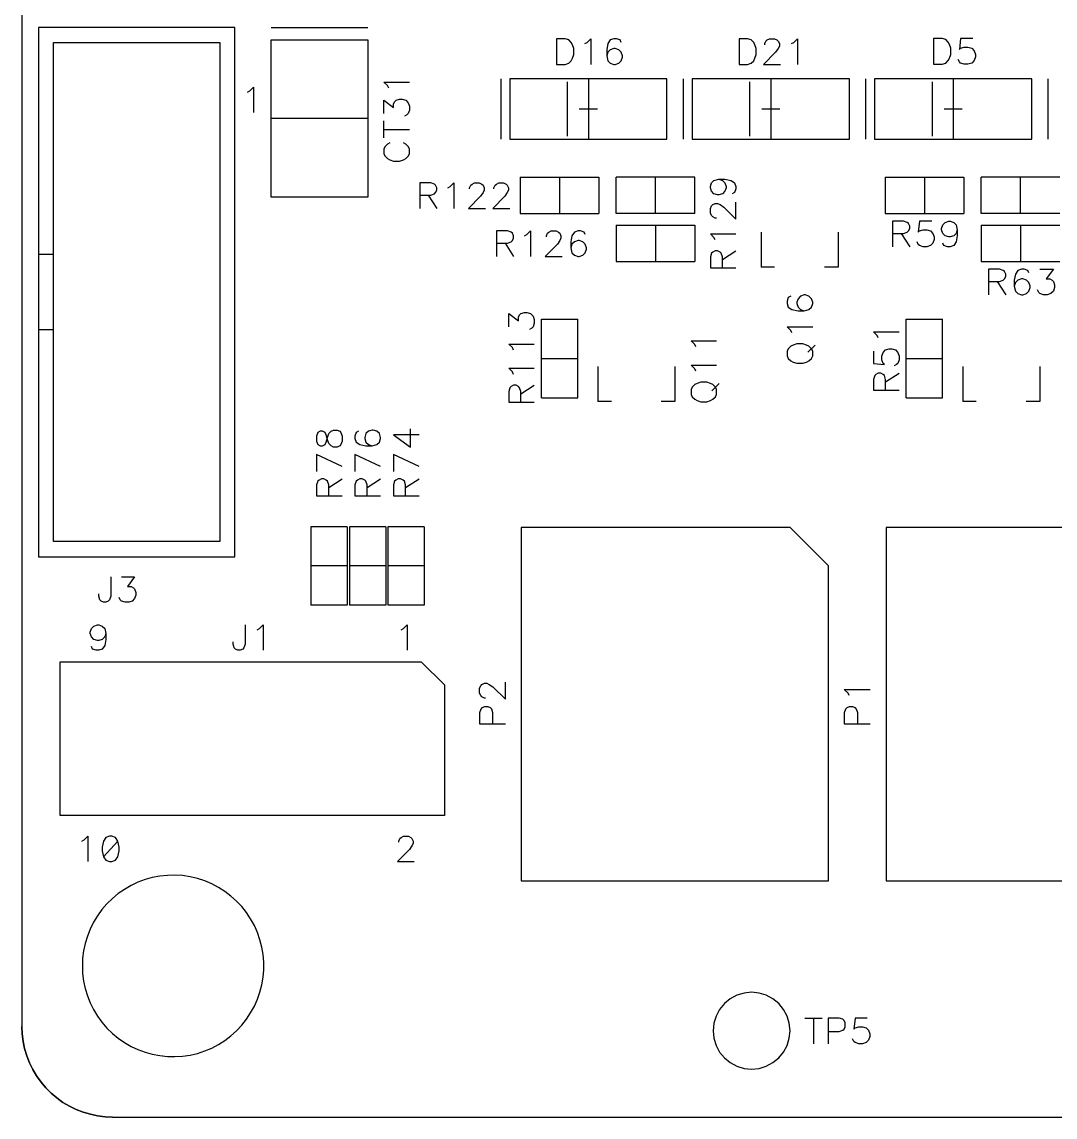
# Model space of a CAD drawing. Extents: x 295 to 953, y 10 to 290.
# Drawn here: x 580.5 to 648.8, y 69.9 to 142.3 of the extents above; entities that cross this region are included whole.
import ezdxf

# ---------------------------------------------------------------- set-up
doc = ezdxf.new("R2010")
doc.units = 0
doc.header["$LTSCALE"] = 5
doc.header["$MEASUREMENT"] = 0
doc.layers.add('130409_DV-DPH-A6_TSK', color=10, linetype='CONTINUOUS')

msp = doc.modelspace()

# ---------------------------------------------------------------- linework, layer by layer
at = {"layer": '130409_DV-DPH-A6_TSK', "color": 7}
for p, q in [((580.478, 263.877), (580.478, 75.882)), ((580.478, 263.877), (580.478, 75.882)), ((581.57, 141.937), (581.57, 106.936)), ((594.569, 141.937), (581.57, 141.937)), ((594.569, 106.936), (594.569, 141.937)), ((603.358, 141.922), (596.962, 141.922)), ((582.571, 107.936), (582.571, 140.936)), ((582.571, 140.936), (593.569, 140.936)), ((593.569, 140.936), (593.569, 107.936)), ((596.962, 130.72), (596.962, 141.119)), ((596.962, 141.119), (603.358, 141.119)), ((603.358, 141.119), (603.358, 130.72)), ((615.839, 141.195), (615.839, 139.498)), ((616.408, 141.195), (615.839, 141.195)), ((616.647, 141.114), (616.408, 141.195)), ((616.81, 140.951), (616.647, 141.114)), ((616.891, 140.794), (616.81, 140.951)), ((616.972, 140.55), (616.891, 140.794)), ((616.972, 140.149), (616.972, 140.55)), ((617.699, 140.875), (617.861, 140.951)), ((617.861, 140.951), (618.1, 141.195)), ((618.1, 141.195), (618.1, 139.498)), ((619.233, 140.875), (619.152, 140.469)), ((619.39, 141.114), (619.233, 140.875)), ((619.634, 141.195), (619.39, 141.114)), ((619.634, 140.55), (619.39, 140.469)), ((619.797, 141.195), (619.634, 141.195)), ((619.715, 140.55), (619.634, 140.55)), ((619.959, 140.469), (619.715, 140.55)), ((620.041, 141.114), (619.797, 141.195)), ((620.117, 140.951), (620.041, 141.114)), ((627.904, 141.195), (627.904, 139.498)), ((628.473, 141.195), (627.904, 141.195)), ((628.712, 141.114), (628.473, 141.195)), ((628.875, 140.951), (628.712, 141.114)), ((628.956, 140.794), (628.875, 140.951)), ((629.037, 140.55), (628.956, 140.794)), ((629.037, 140.149), (629.037, 140.55)), ((629.601, 140.875), (629.682, 141.033)), ((629.601, 140.794), (629.601, 140.875)), ((629.682, 141.033), (629.764, 141.114)), ((629.764, 141.114), (629.926, 141.195)), ((629.926, 141.195), (630.246, 141.195)), ((630.246, 141.195), (630.409, 141.114)), ((630.49, 140.55), (630.328, 140.306)), ((630.409, 141.114), (630.49, 141.033)), ((630.49, 141.033), (630.571, 140.875)), ((630.571, 140.712), (630.49, 140.55)), ((630.571, 140.875), (630.571, 140.712)), ((631.379, 140.875), (631.537, 140.951)), ((631.537, 140.951), (631.78, 141.195)), ((631.78, 141.195), (631.78, 139.498)), ((640.767, 141.215), (640.767, 139.503)), ((641.336, 141.215), (640.767, 141.215)), ((641.58, 141.134), (641.336, 141.215)), ((641.742, 140.972), (641.58, 141.134)), ((641.824, 140.809), (641.742, 140.972)), ((641.905, 140.565), (641.824, 140.809)), ((641.905, 140.154), (641.905, 140.565)), ((642.56, 141.215), (642.479, 140.484)), ((642.479, 140.484), (642.56, 140.565)), ((643.373, 141.215), (642.56, 141.215)), ((642.56, 140.565), (642.804, 140.646)), ((642.804, 140.646), (643.048, 140.646)), ((643.048, 140.646), (643.292, 140.565)), ((643.292, 140.565), (643.454, 140.403)), ((616.81, 139.742), (616.891, 139.905)), ((616.891, 139.905), (616.972, 140.149)), ((619.152, 140.469), (619.152, 140.067)), ((619.233, 140.306), (619.152, 140.067)), ((619.152, 140.067), (619.233, 139.742)), ((619.39, 140.469), (619.233, 140.306)), ((620.117, 140.306), (619.959, 140.469)), ((620.198, 140.067), (620.117, 140.306)), ((620.117, 139.742), (620.198, 139.986)), ((620.198, 139.986), (620.198, 140.067)), ((628.875, 139.742), (628.956, 139.905)), ((628.956, 139.905), (629.037, 140.149)), ((630.328, 140.306), (629.52, 139.498)), ((641.742, 139.747), (641.824, 139.91)), ((641.824, 139.91), (641.905, 140.154)), ((642.479, 139.666), (642.398, 139.829)), ((643.454, 140.403), (643.536, 140.154)), ((643.536, 139.991), (643.454, 139.747)), ((643.536, 140.154), (643.536, 139.991)), ((615.839, 139.498), (616.408, 139.498)), ((616.408, 139.498), (616.647, 139.58)), ((616.647, 139.58), (616.81, 139.742)), ((619.233, 139.742), (619.39, 139.58)), ((619.39, 139.58), (619.634, 139.498)), ((619.634, 139.498), (619.715, 139.498)), ((619.715, 139.498), (619.959, 139.58)), ((619.959, 139.58), (620.117, 139.742)), ((627.904, 139.498), (628.473, 139.498)), ((628.473, 139.498), (628.712, 139.58)), ((628.712, 139.58), (628.875, 139.742)), ((629.52, 139.498), (630.653, 139.498)), ((640.767, 139.503), (641.336, 139.503)), ((641.336, 139.503), (641.58, 139.585)), ((641.58, 139.585), (641.742, 139.747)), ((642.56, 139.585), (642.479, 139.666)), ((642.804, 139.503), (642.56, 139.585)), ((643.048, 139.503), (642.804, 139.503)), ((643.292, 139.585), (643.048, 139.503)), ((643.454, 139.747), (643.292, 139.585)), ((612.141, 138.553), (612.141, 134.556)), ((623.139, 138.553), (612.741, 138.553)), ((612.741, 138.553), (612.741, 134.556)), ((616.54, 138.355), (616.54, 134.754)), ((617.943, 138.553), (617.943, 134.556)), ((623.139, 134.556), (623.139, 138.553)), ((624.206, 138.553), (624.206, 134.556)), ((635.204, 138.553), (624.806, 138.553)), ((624.806, 138.553), (624.806, 134.556)), ((628.605, 138.355), (628.605, 134.754)), ((630.008, 138.553), (630.008, 134.556)), ((635.204, 134.556), (635.204, 138.553)), ((636.271, 138.553), (636.271, 134.556)), ((647.269, 138.553), (636.871, 138.553)), ((636.871, 138.553), (636.871, 134.556)), ((640.67, 138.355), (640.67, 134.754)), ((642.073, 138.553), (642.073, 134.556)), ((647.269, 134.556), (647.269, 138.553)), ((648.336, 138.553), (648.336, 134.556)), ((595.398, 137.664), (595.555, 137.746)), ((595.555, 137.746), (595.794, 137.985)), ((595.794, 137.985), (595.794, 136.318)), ((604.658, 138.091), (604.415, 138.33)), ((604.415, 138.33), (606.106, 138.33)), ((604.74, 137.929), (604.658, 138.091)), ((604.415, 136.242), (604.415, 137.126)), ((604.415, 137.126), (605.06, 136.643)), ((605.06, 136.882), (605.141, 137.045)), ((605.141, 137.045), (605.222, 137.126)), ((605.222, 137.126), (605.461, 137.207)), ((605.461, 137.207), (605.624, 137.207)), ((605.624, 137.207), (605.862, 137.126)), ((605.862, 137.126), (606.025, 136.963)), ((606.025, 136.963), (606.106, 136.725)), ((605.06, 136.643), (605.06, 136.882)), ((605.944, 136.161), (605.786, 136.08)), ((606.025, 136.242), (605.944, 136.161)), ((606.106, 136.481), (606.025, 136.242)), ((606.106, 136.725), (606.106, 136.481)), ((617.338, 136.557), (618.542, 136.557)), ((629.403, 136.557), (630.607, 136.557)), ((641.468, 136.557), (642.672, 136.557)), ((603.358, 135.922), (596.962, 135.922)), ((604.415, 134.632), (604.415, 135.759)), ((604.415, 135.196), (606.106, 135.196)), ((604.496, 134.068), (604.415, 133.91)), ((604.658, 134.23), (604.496, 134.068)), ((604.821, 134.312), (604.658, 134.23)), ((605.862, 134.23), (605.705, 134.312)), ((606.025, 134.068), (605.862, 134.23)), ((606.106, 133.91), (606.025, 134.068)), ((612.741, 134.556), (623.139, 134.556)), ((624.806, 134.556), (635.204, 134.556)), ((636.871, 134.556), (647.269, 134.556)), ((604.415, 133.91), (604.415, 133.585)), ((604.415, 133.585), (604.496, 133.428)), ((604.496, 133.428), (604.658, 133.265)), ((604.658, 133.265), (604.821, 133.184)), ((605.705, 133.184), (605.862, 133.265)), ((605.862, 133.265), (606.025, 133.428)), ((606.025, 133.428), (606.106, 133.585)), ((606.106, 133.585), (606.106, 133.91)), ((604.821, 133.184), (605.06, 133.103)), ((605.06, 133.103), (605.461, 133.103)), ((605.461, 133.103), (605.705, 133.184)), ((613.437, 132.041), (618.633, 132.041)), ((613.437, 132.041), (613.437, 129.638)), ((616.038, 132.041), (616.038, 129.638)), ((618.633, 132.041), (618.633, 129.638)), ((624.983, 132.041), (619.787, 132.041)), ((619.787, 129.638), (619.787, 132.041)), ((622.388, 129.638), (622.388, 132.041)), ((624.983, 129.638), (624.983, 132.041)), ((626.091, 131.665), (626.248, 131.828)), ((626.248, 131.828), (626.573, 131.909)), ((626.573, 131.909), (626.812, 131.828)), ((626.573, 131.909), (626.975, 131.909)), ((626.812, 131.828), (626.975, 131.665)), ((626.975, 131.909), (627.376, 131.828)), ((627.376, 131.828), (627.615, 131.665)), ((637.567, 132.041), (642.763, 132.041)), ((637.567, 132.041), (637.567, 129.638)), ((640.168, 132.041), (640.168, 129.638)), ((642.763, 132.041), (642.763, 129.638)), ((649.113, 132.041), (643.917, 132.041)), ((643.917, 129.638), (643.917, 132.041)), ((646.518, 129.638), (646.518, 132.041)), ((607.513, 131.66), (606.792, 131.66)), ((606.792, 131.66), (606.792, 129.973)), ((607.757, 131.579), (607.513, 131.66)), ((607.838, 131.502), (607.757, 131.579)), ((607.915, 131.34), (607.838, 131.502)), ((607.838, 131.02), (607.915, 131.177)), ((607.915, 131.177), (607.915, 131.34)), ((608.641, 131.34), (608.799, 131.421)), ((608.799, 131.421), (609.042, 131.66)), ((609.042, 131.66), (609.042, 129.973)), ((610.089, 131.34), (610.165, 131.502)), ((610.089, 131.259), (610.089, 131.34)), ((610.165, 131.502), (610.246, 131.579)), ((610.246, 131.579), (610.409, 131.66)), ((610.409, 131.66), (610.729, 131.66)), ((610.729, 131.66), (610.892, 131.579)), ((610.892, 131.579), (610.973, 131.502)), ((610.973, 131.502), (611.049, 131.34)), ((611.049, 131.177), (610.973, 131.02)), ((611.049, 131.34), (611.049, 131.177)), ((611.694, 131.34), (611.775, 131.502)), ((611.694, 131.259), (611.694, 131.34)), ((611.775, 131.502), (611.857, 131.579)), ((611.857, 131.579), (612.014, 131.66)), ((612.014, 131.66), (612.339, 131.66)), ((612.339, 131.66), (612.497, 131.579)), ((612.497, 131.579), (612.578, 131.502)), ((612.578, 131.502), (612.659, 131.34)), ((612.659, 131.177), (612.578, 131.02)), ((612.659, 131.34), (612.659, 131.177)), ((626.01, 131.426), (626.091, 131.665)), ((626.01, 131.345), (626.01, 131.426)), ((626.091, 131.106), (626.01, 131.345)), ((626.248, 130.944), (626.091, 131.106)), ((626.975, 131.106), (626.812, 130.944)), ((626.975, 131.665), (627.051, 131.426)), ((627.051, 131.345), (626.975, 131.106)), ((627.051, 131.426), (627.051, 131.345)), ((627.615, 131.665), (627.696, 131.426)), ((627.696, 131.264), (627.615, 131.025)), ((627.696, 131.426), (627.696, 131.264)), ((603.358, 130.72), (596.962, 130.72)), ((606.792, 130.857), (607.513, 130.857)), ((607.356, 130.857), (607.915, 129.973)), ((607.513, 130.857), (607.757, 130.939)), ((607.757, 130.939), (607.838, 131.02)), ((610.81, 130.776), (610.008, 129.973)), ((610.973, 131.02), (610.81, 130.776)), ((612.416, 130.776), (611.613, 129.973)), ((612.578, 131.02), (612.416, 130.776)), ((626.492, 130.862), (626.248, 130.944)), ((626.573, 130.862), (626.492, 130.862)), ((626.812, 130.944), (626.573, 130.862)), ((627.615, 131.025), (627.457, 130.944)), ((627.696, 129.257), (627.696, 130.38)), ((610.008, 129.973), (611.13, 129.973)), ((611.613, 129.973), (612.741, 129.973)), ((626.01, 129.978), (626.091, 130.141)), ((626.01, 129.658), (626.01, 129.978)), ((626.091, 129.496), (626.01, 129.658)), ((626.091, 130.141), (626.167, 130.222)), ((626.167, 130.222), (626.33, 130.298)), ((626.33, 130.298), (626.492, 130.298)), ((626.492, 130.298), (626.65, 130.222)), ((626.65, 130.222), (626.894, 130.06)), ((626.894, 130.06), (627.696, 129.257)), ((613.437, 129.638), (618.633, 129.638)), ((624.983, 129.638), (619.787, 129.638)), ((626.167, 129.415), (626.091, 129.496)), ((626.33, 129.338), (626.167, 129.415)), ((626.411, 129.338), (626.33, 129.338)), ((637.567, 129.638), (642.763, 129.638)), ((638.791, 129.13), (638.064, 129.13)), ((638.064, 129.13), (638.064, 127.433)), ((639.035, 129.049), (638.791, 129.13)), ((639.116, 128.968), (639.035, 129.049)), ((639.197, 128.81), (639.116, 128.968)), ((639.842, 129.13), (639.761, 128.404)), ((640.65, 129.13), (639.842, 129.13)), ((641.377, 128.886), (641.539, 129.049)), ((641.539, 129.049), (641.778, 129.13)), ((641.778, 129.13), (641.859, 129.13)), ((641.859, 129.13), (642.103, 129.049)), ((642.103, 129.049), (642.266, 128.886)), ((649.113, 129.638), (643.917, 129.638)), ((612.593, 128.485), (611.872, 128.485)), ((611.872, 128.485), (611.872, 126.798)), ((612.837, 128.404), (612.593, 128.485)), ((612.918, 128.327), (612.837, 128.404)), ((612.995, 128.165), (612.918, 128.327)), ((613.721, 128.165), (613.879, 128.246)), ((613.879, 128.246), (614.122, 128.485)), ((614.122, 128.485), (614.122, 126.798)), ((615.169, 128.165), (615.245, 128.327)), ((615.245, 128.327), (615.326, 128.404)), ((615.326, 128.404), (615.489, 128.485)), ((615.489, 128.485), (615.809, 128.485)), ((615.809, 128.485), (615.972, 128.404)), ((615.972, 128.404), (616.053, 128.327)), ((616.053, 128.327), (616.129, 128.165)), ((617.013, 128.404), (616.855, 128.165)), ((617.257, 128.485), (617.013, 128.404)), ((617.419, 128.485), (617.257, 128.485)), ((617.658, 128.404), (617.419, 128.485)), ((617.739, 128.246), (617.658, 128.404)), ((619.787, 128.866), (624.983, 128.866)), ((619.787, 128.866), (619.787, 126.463)), ((622.388, 128.866), (622.388, 126.463)), ((624.983, 128.866), (624.983, 126.463)), ((626.248, 128.048), (626.01, 128.292)), ((626.01, 128.292), (627.696, 128.292)), ((629.362, 128.399), (629.362, 126.097)), ((634.458, 128.399), (634.458, 126.097)), ((638.064, 128.322), (638.791, 128.322)), ((638.633, 128.322), (639.197, 127.433)), ((638.791, 128.322), (639.035, 128.404)), ((639.035, 128.404), (639.116, 128.485)), ((639.116, 128.485), (639.197, 128.647)), ((639.197, 128.647), (639.197, 128.81)), ((639.761, 128.404), (639.842, 128.485)), ((639.842, 128.485), (640.086, 128.566)), ((640.086, 128.566), (640.325, 128.566)), ((640.325, 128.566), (640.569, 128.485)), ((640.569, 128.485), (640.731, 128.322)), ((640.731, 128.322), (640.813, 128.084)), ((641.295, 128.647), (641.377, 128.886)), ((641.295, 128.566), (641.295, 128.647)), ((641.377, 128.322), (641.295, 128.566)), ((641.539, 128.16), (641.377, 128.322)), ((642.266, 128.322), (642.103, 128.16)), ((642.266, 128.886), (642.342, 128.566)), ((642.342, 128.566), (642.266, 128.322)), ((642.342, 128.566), (642.342, 128.16)), ((643.917, 128.866), (649.113, 128.866)), ((643.917, 128.866), (643.917, 126.463)), ((646.518, 128.866), (646.518, 126.463)), ((611.872, 127.682), (612.593, 127.682)), ((612.436, 127.682), (612.995, 126.798)), ((612.593, 127.682), (612.837, 127.764)), ((612.837, 127.764), (612.918, 127.845)), ((612.918, 127.845), (612.995, 128.002)), ((612.995, 128.002), (612.995, 128.165)), ((615.89, 127.601), (615.088, 126.798)), ((615.169, 128.084), (615.169, 128.165)), ((616.053, 127.845), (615.89, 127.601)), ((616.129, 128.002), (616.053, 127.845)), ((616.129, 128.165), (616.129, 128.002)), ((616.855, 128.165), (616.774, 127.764)), ((616.774, 127.764), (616.774, 127.362)), ((616.855, 127.601), (616.774, 127.362)), ((617.013, 127.764), (616.855, 127.601)), ((617.257, 127.845), (617.013, 127.764)), ((617.338, 127.845), (617.257, 127.845)), ((617.577, 127.764), (617.338, 127.845)), ((617.739, 127.601), (617.577, 127.764)), ((617.821, 127.362), (617.739, 127.601)), ((626.33, 127.891), (626.248, 128.048)), ((639.761, 127.596), (639.68, 127.758)), ((639.842, 127.515), (639.761, 127.596)), ((640.086, 127.433), (639.842, 127.515)), ((640.569, 127.515), (640.325, 127.433)), ((640.731, 127.677), (640.569, 127.515)), ((640.813, 127.921), (640.731, 127.677)), ((640.813, 128.084), (640.813, 127.921)), ((641.458, 127.515), (641.377, 127.677)), ((641.697, 127.433), (641.458, 127.515)), ((641.778, 128.084), (641.539, 128.16)), ((641.859, 128.084), (641.778, 128.084)), ((642.103, 128.16), (641.859, 128.084)), ((642.103, 127.515), (641.859, 127.433)), ((642.266, 127.758), (642.103, 127.515)), ((642.342, 128.16), (642.266, 127.758)), ((582.571, 126.936), (581.57, 126.936)), ((615.088, 126.798), (616.21, 126.798)), ((616.774, 127.362), (616.855, 127.037)), ((616.855, 127.037), (617.013, 126.88)), ((617.013, 126.88), (617.257, 126.798)), ((617.257, 126.798), (617.338, 126.798)), ((617.338, 126.798), (617.577, 126.88)), ((617.577, 126.88), (617.739, 127.037)), ((617.739, 127.037), (617.821, 127.281)), ((617.821, 127.281), (617.821, 127.362)), ((626.091, 127.007), (626.01, 126.763)), ((626.01, 126.763), (626.01, 126.041)), ((626.167, 127.088), (626.091, 127.007)), ((626.33, 127.164), (626.167, 127.088)), ((626.492, 127.164), (626.33, 127.164)), ((626.65, 127.088), (626.492, 127.164)), ((626.731, 127.007), (626.65, 127.088)), ((626.812, 126.763), (626.731, 127.007)), ((626.812, 126.605), (627.696, 127.164)), ((626.812, 126.041), (626.812, 126.763)), ((640.325, 127.433), (640.086, 127.433)), ((641.859, 127.433), (641.697, 127.433)), ((619.787, 126.463), (624.983, 126.463)), ((626.01, 126.041), (627.696, 126.041)), ((630.262, 126.097), (629.362, 126.097)), ((634.458, 126.097), (633.558, 126.097)), ((643.917, 126.463), (649.113, 126.463)), ((645.141, 125.955), (644.414, 125.955)), ((644.414, 125.955), (644.414, 124.258)), ((645.385, 125.874), (645.141, 125.955)), ((645.466, 125.793), (645.385, 125.874)), ((645.385, 125.229), (645.466, 125.31)), ((645.547, 125.635), (645.466, 125.793)), ((645.466, 125.31), (645.547, 125.472)), ((645.547, 125.472), (645.547, 125.635)), ((646.192, 125.635), (646.111, 125.229)), ((646.355, 125.874), (646.192, 125.635)), ((646.594, 125.955), (646.355, 125.874)), ((646.594, 125.31), (646.355, 125.229)), ((646.756, 125.955), (646.594, 125.955)), ((646.675, 125.31), (646.594, 125.31)), ((646.919, 125.229), (646.675, 125.31)), ((647, 125.874), (646.756, 125.955)), ((647.081, 125.711), (647, 125.874)), ((647.808, 125.955), (648.692, 125.955)), ((648.692, 125.955), (648.209, 125.31)), ((648.209, 125.31), (648.453, 125.31)), ((648.453, 125.31), (648.616, 125.229)), ((644.414, 125.147), (645.141, 125.147)), ((644.983, 125.147), (645.547, 124.258)), ((645.141, 125.147), (645.385, 125.229)), ((646.111, 125.229), (646.111, 124.827)), ((646.192, 125.066), (646.111, 124.827)), ((646.111, 124.827), (646.192, 124.502)), ((646.355, 125.229), (646.192, 125.066)), ((647.081, 125.066), (646.919, 125.229)), ((647.163, 124.827), (647.081, 125.066)), ((647.081, 124.502), (647.163, 124.746)), ((647.163, 124.746), (647.163, 124.827)), ((647.727, 124.421), (647.645, 124.583)), ((648.616, 125.229), (648.692, 125.147)), ((648.692, 125.147), (648.773, 124.909)), ((648.773, 124.746), (648.692, 124.502)), ((648.773, 124.909), (648.773, 124.746)), ((631.161, 124.086), (631.079, 123.847)), ((631.323, 124.167), (631.161, 124.086)), ((631.806, 124.004), (631.725, 123.766)), ((631.968, 124.167), (631.806, 124.004)), ((632.207, 124.248), (631.968, 124.167)), ((632.288, 124.248), (632.207, 124.248)), ((632.532, 124.167), (632.288, 124.248)), ((632.695, 124.004), (632.532, 124.167)), ((632.776, 123.766), (632.695, 124.004)), ((646.192, 124.502), (646.355, 124.34)), ((646.355, 124.34), (646.594, 124.258)), ((646.594, 124.258), (646.675, 124.258)), ((646.675, 124.258), (646.919, 124.34)), ((646.919, 124.34), (647.081, 124.502)), ((647.808, 124.34), (647.727, 124.421)), ((648.047, 124.258), (647.808, 124.34)), ((648.29, 124.258), (648.047, 124.258)), ((648.534, 124.34), (648.29, 124.258)), ((648.692, 124.502), (648.534, 124.34)), ((631.079, 123.847), (631.079, 123.684)), ((631.079, 123.684), (631.161, 123.44)), ((631.161, 123.44), (631.405, 123.283)), ((631.405, 123.283), (631.806, 123.202)), ((631.725, 123.766), (631.725, 123.684)), ((631.725, 123.684), (631.806, 123.44)), ((631.806, 123.44), (631.968, 123.283)), ((631.806, 123.202), (632.207, 123.202)), ((631.968, 123.283), (632.207, 123.202)), ((632.207, 123.202), (632.532, 123.283)), ((632.532, 123.283), (632.695, 123.44)), ((632.695, 123.44), (632.776, 123.684)), ((632.776, 123.684), (632.776, 123.766)), ((612.675, 122.135), (612.675, 123.019)), ((612.675, 123.019), (613.315, 122.536)), ((613.315, 122.775), (613.396, 122.938)), ((613.315, 122.536), (613.315, 122.775)), ((613.396, 122.938), (613.477, 123.019)), ((613.477, 123.019), (613.716, 123.1)), ((613.716, 123.1), (613.879, 123.1)), ((613.879, 123.1), (614.122, 123.019)), ((614.122, 123.019), (614.28, 122.856)), ((614.28, 122.856), (614.361, 122.618)), ((614.361, 122.618), (614.361, 122.374)), ((614.834, 117.446), (614.834, 122.643)), ((614.834, 122.643), (617.236, 122.643)), ((617.236, 117.446), (617.236, 122.643)), ((638.964, 117.446), (638.964, 122.643)), ((638.964, 122.643), (641.366, 122.643)), ((641.366, 117.446), (641.366, 122.643)), ((582.571, 121.937), (581.57, 121.937)), ((614.199, 122.054), (614.041, 121.972)), ((614.28, 122.135), (614.199, 122.054)), ((614.361, 122.374), (614.28, 122.135)), ((631.323, 121.911), (631.079, 122.15)), ((631.079, 122.15), (632.776, 122.15)), ((631.405, 121.749), (631.323, 121.911)), ((637.038, 121.576), (636.794, 121.82)), ((636.794, 121.82), (638.491, 121.82)), ((612.913, 120.768), (612.675, 121.007)), ((612.675, 121.007), (614.361, 121.007)), ((624.973, 120.982), (624.729, 121.226)), ((624.729, 121.226), (626.426, 121.226)), ((625.055, 120.819), (624.973, 120.982)), ((631.725, 121.022), (631.481, 120.941)), ((632.131, 121.022), (631.725, 121.022)), ((632.37, 120.941), (632.131, 121.022)), ((637.114, 121.419), (637.038, 121.576)), ((612.995, 120.606), (612.913, 120.768)), ((631.161, 120.697), (631.079, 120.54)), ((631.079, 120.54), (631.079, 120.215)), ((631.323, 120.86), (631.161, 120.697)), ((631.481, 120.941), (631.323, 120.86)), ((632.532, 120.86), (632.37, 120.941)), ((632.451, 120.459), (632.934, 120.941)), ((632.695, 120.697), (632.532, 120.86)), ((632.776, 120.54), (632.695, 120.697)), ((632.776, 120.215), (632.776, 120.54)), ((636.794, 120.53), (636.794, 119.722)), ((637.358, 120.205), (637.44, 120.448)), ((637.44, 120.448), (637.602, 120.611)), ((637.602, 120.611), (637.841, 120.692)), ((637.841, 120.692), (638.003, 120.692)), ((638.003, 120.692), (638.247, 120.611)), ((638.247, 120.611), (638.41, 120.448)), ((638.41, 120.448), (638.491, 120.205)), ((614.834, 120.047), (617.236, 120.047)), ((618.567, 119.509), (618.567, 117.207)), ((623.663, 119.509), (623.663, 117.207)), ((624.973, 119.371), (624.729, 119.61)), ((624.729, 119.61), (626.426, 119.61)), ((631.079, 120.215), (631.161, 120.052)), ((631.161, 120.052), (631.323, 119.895)), ((631.323, 119.895), (631.481, 119.813)), ((631.481, 119.813), (631.725, 119.732)), ((631.725, 119.732), (632.131, 119.732)), ((632.131, 119.732), (632.37, 119.813)), ((632.37, 119.813), (632.532, 119.895)), ((632.532, 119.895), (632.695, 120.052)), ((632.695, 120.052), (632.776, 120.215)), ((636.794, 119.722), (637.521, 119.641)), ((637.358, 119.966), (637.358, 120.205)), ((637.44, 119.722), (637.358, 119.966)), ((637.521, 119.641), (637.44, 119.722)), ((638.329, 119.641), (638.166, 119.559)), ((638.41, 119.722), (638.329, 119.641)), ((638.491, 119.966), (638.41, 119.722)), ((638.491, 120.205), (638.491, 119.966)), ((638.964, 120.047), (641.366, 120.047)), ((642.697, 119.509), (642.697, 117.207)), ((647.793, 119.509), (647.793, 117.207)), ((612.913, 119.158), (612.675, 119.402)), ((612.675, 119.402), (614.361, 119.402)), ((612.995, 119.001), (612.913, 119.158)), ((625.055, 119.209), (624.973, 119.371)), ((636.876, 118.914), (636.794, 118.67)), ((636.957, 118.995), (636.876, 118.914)), ((637.114, 119.077), (636.957, 118.995)), ((637.277, 119.077), (637.114, 119.077)), ((637.44, 118.995), (637.277, 119.077)), ((637.521, 118.914), (637.44, 118.995)), ((637.602, 118.67), (637.521, 118.914)), ((637.602, 118.513), (638.491, 119.077)), ((612.756, 118.117), (612.675, 117.873)), ((612.832, 118.198), (612.756, 118.117)), ((612.995, 118.274), (612.832, 118.198)), ((613.157, 118.274), (612.995, 118.274)), ((613.315, 118.198), (613.157, 118.274)), ((613.396, 118.117), (613.315, 118.198)), ((613.477, 117.873), (613.396, 118.117)), ((613.477, 117.715), (614.361, 118.274)), ((624.811, 118.157), (624.729, 118)), ((624.973, 118.32), (624.811, 118.157)), ((625.131, 118.401), (624.973, 118.32)), ((625.375, 118.482), (625.131, 118.401)), ((625.781, 118.482), (625.375, 118.482)), ((626.02, 118.401), (625.781, 118.482)), ((626.182, 118.32), (626.02, 118.401)), ((626.101, 117.919), (626.584, 118.401)), ((626.345, 118.157), (626.182, 118.32)), ((626.426, 118), (626.345, 118.157)), ((636.794, 118.67), (636.794, 117.944)), ((637.602, 117.944), (637.602, 118.67)), ((612.675, 117.873), (612.675, 117.151)), ((613.477, 117.151), (613.477, 117.873)), ((614.834, 117.446), (617.236, 117.446)), ((624.729, 118), (624.729, 117.675)), ((624.729, 117.675), (624.811, 117.512)), ((624.811, 117.512), (624.973, 117.355)), ((624.973, 117.355), (625.131, 117.273)), ((626.02, 117.273), (626.182, 117.355)), ((626.182, 117.355), (626.345, 117.512)), ((626.345, 117.512), (626.426, 117.675)), ((626.426, 117.675), (626.426, 118)), ((636.794, 117.944), (638.491, 117.944)), ((638.964, 117.446), (641.366, 117.446)), ((612.675, 117.151), (614.361, 117.151)), ((619.467, 117.207), (618.567, 117.207)), ((623.663, 117.207), (622.763, 117.207)), ((625.131, 117.273), (625.375, 117.192)), ((625.375, 117.192), (625.781, 117.192)), ((625.781, 117.192), (626.02, 117.273)), ((643.597, 117.207), (642.697, 117.207)), ((647.793, 117.207), (646.893, 117.207)), ((600.046, 115.16), (599.964, 114.916)), ((600.208, 115.236), (600.046, 115.16)), ((600.366, 115.236), (600.208, 115.236)), ((600.528, 115.16), (600.366, 115.236)), ((600.61, 114.998), (600.528, 115.16)), ((600.772, 115.079), (600.935, 115.236)), ((600.935, 115.236), (601.092, 115.318)), ((601.092, 115.318), (601.336, 115.318)), ((601.336, 115.318), (601.499, 115.236)), ((601.499, 115.236), (601.58, 115.16)), ((601.58, 115.16), (601.661, 114.916)), ((602.586, 115.16), (602.504, 114.916)), ((602.748, 115.236), (602.586, 115.16)), ((603.393, 115.236), (603.231, 115.079)), ((603.632, 115.318), (603.393, 115.236)), ((603.713, 115.318), (603.632, 115.318)), ((603.957, 115.236), (603.713, 115.318)), ((604.12, 115.079), (603.957, 115.236)), ((606.172, 114.19), (606.172, 115.399)), ((599.964, 114.916), (599.964, 114.591)), ((599.964, 114.591), (600.046, 114.352)), ((600.528, 114.352), (600.61, 114.51)), ((600.691, 114.672), (600.61, 114.998)), ((600.61, 114.51), (600.691, 114.835)), ((600.691, 114.835), (600.772, 115.079)), ((600.772, 114.434), (600.691, 114.672)), ((600.935, 114.271), (600.772, 114.434)), ((601.661, 114.591), (601.58, 114.352)), ((601.661, 114.916), (601.661, 114.591)), ((602.504, 114.916), (602.504, 114.754)), ((602.504, 114.754), (602.586, 114.51)), ((602.586, 114.51), (602.824, 114.352)), ((603.231, 115.079), (603.15, 114.835)), ((603.15, 114.835), (603.15, 114.754)), ((603.15, 114.754), (603.231, 114.51)), ((603.231, 114.51), (603.393, 114.352)), ((603.957, 114.352), (604.12, 114.51)), ((604.201, 114.835), (604.12, 115.079)), ((604.12, 114.51), (604.201, 114.754)), ((604.201, 114.754), (604.201, 114.835)), ((606.741, 114.998), (605.044, 114.998)), ((605.044, 114.998), (606.172, 114.19)), ((600.046, 114.352), (600.208, 114.271)), ((600.208, 114.271), (600.366, 114.271)), ((600.366, 114.271), (600.528, 114.352)), ((601.092, 114.19), (600.935, 114.271)), ((601.336, 114.19), (601.092, 114.19)), ((601.499, 114.271), (601.336, 114.19)), ((601.58, 114.352), (601.499, 114.271)), ((602.824, 114.352), (603.231, 114.271)), ((603.231, 114.271), (603.632, 114.271)), ((603.393, 114.352), (603.632, 114.271)), ((603.632, 114.271), (603.957, 114.352)), ((601.661, 112.899), (599.964, 113.707)), ((599.964, 113.707), (599.964, 112.574)), ((604.201, 112.899), (602.504, 113.707)), ((602.504, 113.707), (602.504, 112.574)), ((606.741, 112.899), (605.044, 113.707)), ((605.044, 113.707), (605.044, 112.574)), ((600.046, 111.929), (599.964, 111.685)), ((599.964, 111.685), (599.964, 110.959)), ((600.127, 112.01), (600.046, 111.929)), ((600.284, 112.092), (600.127, 112.01)), ((600.447, 112.092), (600.284, 112.092)), ((600.61, 112.01), (600.447, 112.092)), ((600.691, 111.929), (600.61, 112.01)), ((600.772, 111.685), (600.691, 111.929)), ((600.772, 111.528), (601.661, 112.092)), ((600.772, 110.959), (600.772, 111.685)), ((602.586, 111.929), (602.504, 111.685)), ((602.504, 111.685), (602.504, 110.959)), ((602.667, 112.01), (602.586, 111.929)), ((602.824, 112.092), (602.667, 112.01)), ((602.987, 112.092), (602.824, 112.092)), ((603.15, 112.01), (602.987, 112.092)), ((603.231, 111.929), (603.15, 112.01)), ((603.312, 111.685), (603.231, 111.929)), ((603.312, 111.528), (604.201, 112.092)), ((603.312, 110.959), (603.312, 111.685)), ((605.126, 111.929), (605.044, 111.685)), ((605.044, 111.685), (605.044, 110.959)), ((605.207, 112.01), (605.126, 111.929)), ((605.364, 112.092), (605.207, 112.01)), ((605.527, 112.092), (605.364, 112.092)), ((605.69, 112.01), (605.527, 112.092)), ((605.771, 111.929), (605.69, 112.01)), ((605.852, 111.685), (605.771, 111.929)), ((605.852, 111.528), (606.741, 112.092)), ((605.852, 110.959), (605.852, 111.685)), ((599.964, 110.959), (601.661, 110.959)), ((602.504, 110.959), (604.201, 110.959)), ((605.044, 110.959), (606.741, 110.959)), ((599.594, 108.927), (599.594, 103.73)), ((601.996, 108.927), (599.594, 108.927)), ((601.996, 108.927), (601.996, 103.73)), ((602.134, 108.927), (602.134, 103.73)), ((604.536, 108.927), (602.134, 108.927)), ((604.536, 108.927), (604.536, 103.73)), ((604.674, 108.927), (604.674, 103.73)), ((607.076, 108.927), (604.674, 108.927)), ((607.076, 108.927), (607.076, 103.73)), ((613.498, 108.871), (613.498, 85.503)), ((631.278, 108.871), (613.498, 108.871)), ((631.278, 108.871), (633.818, 106.331)), ((637.628, 108.871), (637.628, 85.503)), ((655.408, 108.871), (637.628, 108.871)), ((593.569, 107.936), (582.571, 107.936)), ((581.57, 106.936), (594.569, 106.936)), ((601.996, 106.331), (599.594, 106.331)), ((604.536, 106.331), (602.134, 106.331)), ((607.076, 106.331), (604.674, 106.331)), ((633.818, 85.503), (633.818, 106.331)), ((586.35, 105.6), (586.35, 104.33)), ((587.061, 105.6), (587.935, 105.6)), ((587.935, 105.6), (587.463, 104.965)), ((585.558, 104.33), (585.558, 104.487)), ((585.634, 104.091), (585.558, 104.33)), ((586.35, 104.33), (586.269, 104.091)), ((587.463, 104.965), (587.696, 104.965)), ((587.696, 104.965), (587.859, 104.883)), ((587.859, 104.883), (587.935, 104.807)), ((587.935, 104.807), (588.016, 104.568)), ((588.016, 104.406), (587.935, 104.172)), ((588.016, 104.568), (588.016, 104.406)), ((585.715, 104.009), (585.634, 104.091)), ((585.873, 103.933), (585.715, 104.009)), ((586.03, 103.933), (585.873, 103.933)), ((586.193, 104.009), (586.03, 103.933)), ((586.269, 104.091), (586.193, 104.009)), ((586.985, 104.091), (586.904, 104.248)), ((587.061, 104.009), (586.985, 104.091)), ((587.3, 103.933), (587.061, 104.009)), ((587.539, 103.933), (587.3, 103.933)), ((587.778, 104.009), (587.539, 103.933)), ((587.935, 104.172), (587.778, 104.009)), ((601.996, 103.73), (599.594, 103.73)), ((604.536, 103.73), (602.134, 103.73)), ((607.076, 103.73), (604.674, 103.73)), ((584.999, 101.947), (585.08, 102.186)), ((585.08, 102.186), (585.238, 102.343)), ((585.238, 102.343), (585.476, 102.425)), ((585.476, 102.425), (585.558, 102.425)), ((585.558, 102.425), (585.791, 102.343)), ((585.791, 102.343), (585.954, 102.186)), ((585.954, 102.186), (586.03, 101.866)), ((595.24, 102.425), (595.24, 101.155)), ((596.033, 102.104), (596.19, 102.186)), ((596.19, 102.186), (596.429, 102.425)), ((596.429, 102.425), (596.429, 100.758)), ((605.558, 102.104), (605.715, 102.186)), ((605.715, 102.186), (605.954, 102.425)), ((605.954, 102.425), (605.954, 100.758)), ((584.999, 101.866), (584.999, 101.947)), ((585.08, 101.632), (584.999, 101.866)), ((585.238, 101.469), (585.08, 101.632)), ((585.476, 101.393), (585.238, 101.469)), ((585.791, 101.469), (585.558, 101.393)), ((585.954, 101.632), (585.791, 101.469)), ((586.03, 101.866), (585.954, 101.632)), ((586.03, 101.469), (585.954, 101.073)), ((586.03, 101.866), (586.03, 101.469)), ((585.156, 100.834), (585.08, 100.997)), ((585.395, 100.758), (585.156, 100.834)), ((585.558, 100.758), (585.395, 100.758)), ((585.558, 101.393), (585.476, 101.393)), ((585.791, 100.834), (585.558, 100.758)), ((585.954, 101.073), (585.791, 100.834)), ((594.448, 101.155), (594.448, 101.312)), ((594.524, 100.916), (594.448, 101.155)), ((594.605, 100.834), (594.524, 100.916)), ((594.763, 100.758), (594.605, 100.834)), ((594.92, 100.758), (594.763, 100.758)), ((595.083, 100.834), (594.92, 100.758)), ((595.159, 100.916), (595.083, 100.834)), ((595.24, 101.155), (595.159, 100.916)), ((583.018, 89.821), (583.018, 99.981)), ((583.018, 99.981), (606.894, 99.981)), ((606.894, 99.981), (608.418, 98.457)), ((610.902, 98.488), (611.064, 98.569)), ((611.064, 98.569), (611.227, 98.569)), ((611.227, 98.569), (611.389, 98.488)), ((612.451, 97.512), (612.451, 98.65)), ((608.418, 98.457), (608.418, 89.821)), ((610.739, 98.244), (610.82, 98.406)), ((610.739, 97.919), (610.739, 98.244)), ((610.82, 97.756), (610.739, 97.919)), ((610.82, 98.406), (610.902, 98.488)), ((611.389, 98.488), (611.633, 98.325)), ((611.633, 98.325), (612.451, 97.512)), ((635.113, 97.919), (634.869, 98.162)), ((634.869, 98.162), (636.581, 98.162)), ((635.194, 97.756), (635.113, 97.919)), ((610.902, 97.675), (610.82, 97.756)), ((611.064, 97.593), (610.902, 97.675)), ((611.146, 97.593), (611.064, 97.593)), ((610.82, 96.857), (610.739, 96.613)), ((610.739, 96.613), (610.739, 95.881)), ((610.902, 96.938), (610.82, 96.857)), ((611.064, 97.019), (610.902, 96.938)), ((611.308, 97.019), (611.064, 97.019)), ((611.471, 96.938), (611.308, 97.019)), ((611.552, 96.857), (611.471, 96.938)), ((611.633, 96.613), (611.552, 96.857)), ((611.633, 95.881), (611.633, 96.613)), ((634.95, 96.857), (634.869, 96.613)), ((634.869, 96.613), (634.869, 95.881)), ((635.032, 96.938), (634.95, 96.857)), ((635.194, 97.019), (635.032, 96.938)), ((635.438, 97.019), (635.194, 97.019)), ((635.601, 96.938), (635.438, 97.019)), ((635.682, 96.857), (635.601, 96.938)), ((635.763, 96.613), (635.682, 96.857)), ((635.763, 95.881), (635.763, 96.613)), ((610.739, 95.881), (612.451, 95.881)), ((634.869, 95.881), (636.581, 95.881)), ((608.418, 89.821), (583.018, 89.821)), ((584.603, 88.216), (584.841, 88.455)), ((584.841, 88.455), (584.841, 86.788)), ((586.03, 88.373), (585.873, 88.134)), ((586.269, 88.455), (586.03, 88.373)), ((586.426, 88.455), (586.269, 88.455)), ((586.665, 88.373), (586.426, 88.455)), ((586.828, 88.134), (586.665, 88.373)), ((605.476, 88.297), (605.558, 88.373)), ((605.558, 88.373), (605.715, 88.455)), ((605.715, 88.455), (606.035, 88.455)), ((606.035, 88.455), (606.193, 88.373)), ((606.193, 88.373), (606.274, 88.297)), ((584.445, 88.134), (584.603, 88.216)), ((585.873, 88.134), (585.791, 87.738)), ((585.791, 87.738), (585.791, 87.499)), ((586.828, 88.134), (585.873, 87.103)), ((586.904, 87.738), (586.828, 88.134)), ((586.904, 87.499), (586.904, 87.738)), ((605.4, 88.134), (605.476, 88.297)), ((605.4, 88.058), (605.4, 88.134)), ((606.274, 87.82), (606.111, 87.581)), ((606.274, 88.297), (606.35, 88.134)), ((606.35, 87.977), (606.274, 87.82)), ((606.35, 88.134), (606.35, 87.977)), ((585.791, 87.499), (585.873, 87.103)), ((585.873, 87.103), (586.03, 86.864)), ((586.665, 86.864), (586.828, 87.103)), ((586.828, 87.103), (586.904, 87.499)), ((606.111, 87.581), (605.319, 86.788)), ((586.03, 86.864), (586.269, 86.788)), ((586.269, 86.788), (586.426, 86.788)), ((586.426, 86.788), (586.665, 86.864)), ((605.319, 86.788), (606.431, 86.788)), ((588.621, 85.584), (588.148, 85.412)), ((589.103, 85.721), (588.621, 85.584)), ((589.596, 85.813), (589.103, 85.721)), ((590.099, 85.869), (589.596, 85.813)), ((590.602, 85.879), (590.099, 85.869)), ((591.1, 85.848), (590.602, 85.879)), ((591.598, 85.772), (591.1, 85.848)), ((592.09, 85.661), (591.598, 85.772)), ((592.568, 85.503), (592.09, 85.661)), ((593.03, 85.31), (592.568, 85.503)), ((613.498, 85.503), (633.818, 85.503)), ((637.628, 85.503), (657.948, 85.503)), ((587.259, 84.944), (586.848, 84.66)), ((587.696, 85.198), (587.259, 84.944)), ((588.148, 85.412), (587.696, 85.198)), ((593.477, 85.076), (593.03, 85.31)), ((593.899, 84.807), (593.477, 85.076)), ((594.3, 84.502), (593.899, 84.807)), ((586.462, 84.34), (586.101, 83.989)), ((586.848, 84.66), (586.462, 84.34)), ((594.671, 84.167), (594.3, 84.502)), ((595.017, 83.801), (594.671, 84.167)), ((585.771, 83.608), (585.476, 83.202)), ((586.101, 83.989), (585.771, 83.608)), ((595.331, 83.405), (595.017, 83.801)), ((595.606, 82.988), (595.331, 83.405)), ((585.217, 82.77), (584.994, 82.318)), ((585.476, 83.202), (585.217, 82.77)), ((595.85, 82.546), (595.606, 82.988)), ((584.811, 81.851), (584.663, 81.373)), ((584.994, 82.318), (584.811, 81.851)), ((596.053, 82.089), (595.85, 82.546)), ((596.22, 81.612), (596.053, 82.089)), ((584.663, 81.373), (584.557, 80.88)), ((596.342, 81.129), (596.22, 81.612)), ((596.429, 80.631), (596.342, 81.129)), ((584.557, 80.88), (584.496, 80.382)), ((596.469, 80.128), (596.429, 80.631)), ((584.496, 80.382), (584.476, 79.879)), ((584.476, 79.879), (584.496, 79.377)), ((596.469, 79.631), (596.469, 80.128)), ((584.496, 79.377), (584.557, 78.879)), ((596.342, 78.63), (596.429, 79.128)), ((596.429, 79.128), (596.469, 79.631)), ((584.557, 78.879), (584.663, 78.386)), ((584.663, 78.386), (584.811, 77.908)), ((596.22, 78.147), (596.342, 78.63)), ((584.811, 77.908), (584.994, 77.441)), ((595.85, 77.212), (596.053, 77.67)), ((596.053, 77.67), (596.22, 78.147)), ((627.325, 77.705), (626.939, 77.39)), ((627.762, 77.939), (627.325, 77.705)), ((628.24, 78.086), (627.762, 77.939)), ((628.738, 78.137), (628.24, 78.086)), ((629.23, 78.086), (628.738, 78.137)), ((629.708, 77.939), (629.23, 78.086)), ((630.145, 77.705), (629.708, 77.939)), ((630.531, 77.39), (630.145, 77.705)), ((584.994, 77.441), (585.217, 76.989)), ((585.217, 76.989), (585.476, 76.557)), ((595.606, 76.771), (595.85, 77.212)), ((626.624, 77.004), (626.391, 76.567)), ((626.939, 77.39), (626.624, 77.004)), ((630.846, 77.004), (630.531, 77.39)), ((631.079, 76.567), (630.846, 77.004)), ((585.476, 76.557), (585.771, 76.151)), ((585.771, 76.151), (586.101, 75.77)), ((595.017, 75.958), (595.331, 76.354)), ((595.331, 76.354), (595.606, 76.771)), ((626.243, 76.09), (626.198, 75.597)), ((626.391, 76.567), (626.243, 76.09)), ((631.227, 76.09), (631.079, 76.567)), ((631.278, 75.597), (631.227, 76.09)), ((632.268, 76.43), (633.401, 76.43)), ((632.832, 76.43), (632.832, 74.733)), ((634.529, 76.43), (633.802, 76.43)), ((633.802, 76.43), (633.802, 74.733)), ((634.773, 76.349), (634.529, 76.43)), ((634.854, 76.268), (634.773, 76.349)), ((634.935, 76.105), (634.854, 76.268)), ((634.935, 75.861), (634.935, 76.105)), ((635.58, 76.43), (635.499, 75.699)), ((636.388, 76.43), (635.58, 76.43)), ((580.478, 75.882), (580.498, 75.384)), ((580.498, 75.384), (580.478, 75.882)), ((580.498, 75.384), (580.559, 74.891)), ((580.559, 74.891), (580.498, 75.384)), ((586.101, 75.77), (586.462, 75.419)), ((586.462, 75.419), (586.848, 75.099)), ((594.3, 75.257), (594.671, 75.592)), ((594.671, 75.592), (595.017, 75.958)), ((626.198, 75.597), (626.243, 75.099)), ((631.227, 75.099), (631.278, 75.597)), ((633.802, 75.541), (634.529, 75.541)), ((634.529, 75.541), (634.773, 75.622)), ((634.773, 75.622), (634.854, 75.699)), ((634.854, 75.699), (634.935, 75.861)), ((635.499, 75.699), (635.58, 75.78)), ((635.58, 75.78), (635.824, 75.861)), ((635.824, 75.861), (636.068, 75.861)), ((636.068, 75.861), (636.307, 75.78)), ((636.307, 75.78), (636.469, 75.622)), ((636.469, 75.622), (636.551, 75.379)), ((636.551, 75.379), (636.551, 75.216)), ((580.559, 74.891), (580.66, 74.408)), ((580.66, 74.408), (580.559, 74.891)), ((586.848, 75.099), (587.259, 74.815)), ((587.259, 74.815), (587.696, 74.561)), ((593.03, 74.449), (593.477, 74.683)), ((593.477, 74.683), (593.899, 74.952)), ((593.899, 74.952), (594.3, 75.257)), ((626.243, 75.099), (626.391, 74.622)), ((626.391, 74.622), (626.624, 74.185)), ((630.846, 74.185), (631.079, 74.622)), ((631.079, 74.622), (631.227, 75.099)), ((635.499, 74.891), (635.418, 75.053)), ((635.58, 74.81), (635.499, 74.891)), ((635.824, 74.733), (635.58, 74.81)), ((636.068, 74.733), (635.824, 74.733)), ((636.307, 74.81), (636.068, 74.733)), ((636.469, 74.972), (636.307, 74.81)), ((636.551, 75.216), (636.469, 74.972)), ((580.66, 74.408), (580.798, 73.931)), ((580.798, 73.931), (580.66, 74.408)), ((580.798, 73.931), (580.98, 73.469)), ((580.98, 73.469), (580.798, 73.931)), ((587.696, 74.561), (588.148, 74.347)), ((588.148, 74.347), (588.621, 74.175)), ((588.621, 74.175), (589.103, 74.037)), ((589.103, 74.037), (589.596, 73.946)), ((589.596, 73.946), (590.099, 73.89)), ((590.099, 73.89), (590.602, 73.88)), ((590.602, 73.88), (591.1, 73.91)), ((591.1, 73.91), (591.598, 73.987)), ((591.598, 73.987), (592.09, 74.098)), ((592.09, 74.098), (592.568, 74.256)), ((592.568, 74.256), (593.03, 74.449)), ((626.624, 74.185), (626.939, 73.799)), ((630.531, 73.799), (630.846, 74.185)), ((580.98, 73.469), (581.199, 73.021)), ((581.199, 73.021), (580.98, 73.469)), ((626.939, 73.799), (627.325, 73.484)), ((627.325, 73.484), (627.762, 73.25)), ((627.762, 73.25), (628.24, 73.103)), ((629.23, 73.103), (629.708, 73.25)), ((629.708, 73.25), (630.145, 73.484)), ((630.145, 73.484), (630.531, 73.799)), ((581.199, 73.021), (581.453, 72.6)), ((581.453, 72.6), (581.199, 73.021)), ((581.453, 72.6), (581.742, 72.193)), ((581.742, 72.193), (581.453, 72.6)), ((628.24, 73.103), (628.738, 73.057)), ((628.738, 73.057), (629.23, 73.103)), ((581.742, 72.193), (582.063, 71.818)), ((582.063, 71.818), (581.742, 72.193)), ((582.063, 71.818), (582.413, 71.467)), ((582.413, 71.467), (582.063, 71.818)), ((582.413, 71.467), (582.789, 71.147)), ((582.789, 71.147), (582.413, 71.467)), ((582.789, 71.147), (583.195, 70.857)), ((583.195, 70.857), (582.789, 71.147)), ((583.195, 70.857), (583.617, 70.603)), ((583.617, 70.603), (583.195, 70.857)), ((583.617, 70.603), (584.064, 70.385)), ((584.064, 70.385), (583.617, 70.603)), ((584.064, 70.385), (584.526, 70.202)), ((584.526, 70.202), (584.064, 70.385)), ((584.526, 70.202), (585.004, 70.065)), ((585.004, 70.065), (584.526, 70.202)), ((585.004, 70.065), (585.486, 69.963)), ((585.486, 69.963), (585.004, 70.065)), ((585.486, 69.963), (585.979, 69.902)), ((585.979, 69.902), (585.486, 69.963)), ((585.979, 69.902), (586.477, 69.882)), ((586.477, 69.882), (585.979, 69.902)), ((586.477, 69.882), (794.473, 69.882)), ((586.477, 69.882), (794.473, 69.882))]:
    msp.add_line(p, q, dxfattribs=at)

doc.saveas('drawing.dxf')
